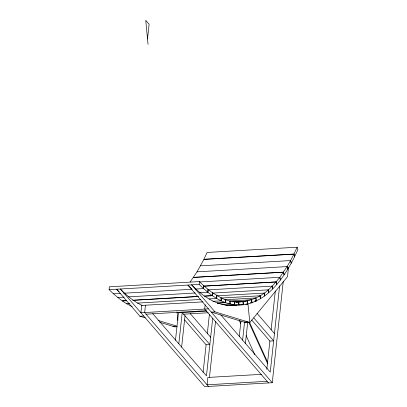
<?xml version="1.0" encoding="UTF-8"?>
<svg xmlns="http://www.w3.org/2000/svg" width="407" height="407" viewBox="0 0 407 407"><rect width="100%" height="100%" fill="white"/><g stroke="black" fill="none" stroke-linecap="round" stroke-linejoin="round"><path stroke-width="0.61" d="M232.458 301.806L234.376 301.694L234.442 304.701L230.072 303.937L229.986 300.931L230.006 303.922L225.626 302.635L225.59 299.638L225.564 302.615L221.179 300.849L221.189 297.863L212.413 292.755L212.312 295.686L216.677 298.489L216.778 295.558L216.738 298.524L221.118 300.819L221.174 297.858C238.451 306.807 259.625 299.984 272.156 286.152L272.629 289.026L268.681 292.709L268.208 289.835L212.383 293.096M212.24 295.64L207.901 292.267L208.058 289.367L203.724 285.714L203.541 288.594L207.865 292.236L208.048 289.362L212.398 292.74L212.24 295.64L204.629 296.082M109.107 289.652L109.335 286.818L199.389 281.578L203.678 285.729L203.449 288.563L199.16 284.407L109.107 289.652L113.39 293.803L120.462 293.427M199.16 284.407L199.389 281.578M147.522 38.965L149.12 24.257L145.747 20.35L148.031 44.292M141.702 305.418L140.903 312.774L208.445 308.842M145.452 305.204L144.653 312.556L208.47 386.431M175.468 340.288L178.454 312.785L206.858 311.136M178.815 343.823L182.209 312.566L209.849 344.566L206.1 344.785L184.58 319.877M181.624 347.079L185.022 315.822M205.159 304.772L204.69 309.061L268.508 382.936M203.108 372.288L206.1 344.785M207.305 333.669L209.422 314.214M212.698 318.366L206.456 375.824L152.671 313.558M209.473 377.192L215.552 321.245M239.26 336.579L240.954 320.95M242.603 340.11L244.571 321.983M245.416 343.366L247.654 322.736M266.834 369.205L269.887 341.076L251.679 319.994M271.098 329.95L275.33 290.99M279.619 285.806L270.248 372.11L220.777 314.84M142.206 305.438A292.302 104.899 86.7 0 1 120.36 288.995L204.716 386.65L272.258 382.717L283.236 281.654M288.512 267.445L287.5 276.724L249.827 322.492L246.077 322.71L211.258 312.098L215.008 311.879L249.827 322.492L247.934 303.81M293.925 254.049L297.156 247.212L207.097 252.452L203.866 259.29L293.925 254.049L294.668 256.532L297.893 249.695L297.156 247.212M190.135 282.015L197.034 271.851L203.871 259.396L293.925 254.156L294.632 256.705L291.285 263.126L290.578 260.572L293.925 254.156M287.103 266.59L290.562 260.592L291.239 263.212L287.774 269.205L287.103 266.59L197.034 271.851M279.828 277.284L287.088 266.61L287.724 269.292L284.147 274.837L283.516 272.161L193.457 277.401L283.501 272.176L284.101 274.908L280.423 280.016L279.828 277.284L199.903 281.949M276.043 281.939L279.812 277.299L280.372 280.087L276.597 284.722L276.043 281.939L203.739 286.146L276.027 281.954L276.546 284.783L272.69 288.965L272.166 286.136L276.027 281.954M254.965 300.997L256.232 300.926L260.394 298.758L260.048 295.787L220.726 298.077M250.712 302.783L251.979 302.711L256.186 300.946L255.876 297.965L224.796 299.771M245.767 304.121L247.67 304.009L251.923 302.732L251.653 299.73L230.092 300.987M230.611 305.448L243.305 304.731L247.598 304.024L247.385 301.012L234.066 301.791M200.509 265.837L290.578 260.572M123.631 293.243L192.124 289.255M195.299 289.072L203.541 288.594M208.099 289.881L272.166 286.136M113.487 293.834L117.806 297.476L124.186 297.135M128.592 296.851L195.218 293.004M199.618 292.714L207.901 292.267M126.623 300.62L122.181 300.88L117.842 297.507M132.962 300.249L198.285 296.449M126.694 300.671L122.253 300.931L126.618 303.729L129.853 303.581M133.033 300.3L198.357 296.5M204.701 296.128L212.312 295.686M216.595 295.874L264.179 293.091L264.616 295.996L268.63 292.755L268.193 289.85M137.398 303.103L200.885 299.45M209.066 298.931L216.738 298.524M141.209 305.469L202.961 301.857M212.871 301.297L221.179 300.849M217.323 303.098L225.564 302.615M217.379 303.118L225.626 302.635M235.556 302.136L238.741 301.953L238.914 304.965L243.244 304.736L243.071 301.724L236.096 302.131M254.914 301.017L256.186 300.946M221.764 304.405L230.072 303.937M250.651 302.803L251.923 302.732M225.564 305.219L234.503 304.711L238.858 304.965L238.726 301.953M146.062 314.184L206.1 310.689M119.124 291.758A292.302 104.899 86.7 0 1 116.611 289.214L139.962 316.249L143.712 316.03M183.613 314.194L208.262 312.759M172.909 326.292L176.663 326.073L158.089 320.411M244.205 322.141L247.96 321.922M177.284 326.714L174.781 326.862L159.732 322.273M269.887 341.076L273.641 340.857L253.775 317.862M261.737 374.313L207.86 377.452L207.061 384.803L267.099 381.308M139.962 316.249L145.355 317.892M131.125 306.089L132.219 306.532M126.679 303.77L131.059 306.059M257.112 313.441L274.44 333.501M215.008 311.879L191.656 284.844A292.302 104.899 86.7 0 0 236.843 305.138M272.258 382.717L187.902 285.063A292.302 104.899 86.7 0 0 191.682 288.817M190.15 313.487L210.648 337.215M249.491 322.258L267.796 362.617M248.87 322.364L267.699 363.873M239.321 320.584L240.629 323.468M246.118 335.577L254.751 354.599M264.158 293.101L264.55 296.042L260.449 298.723L260.063 295.782M255.886 297.955L256.232 300.926M251.668 299.725L251.979 302.711M177.02 311.696L177.905 320.416M247.4 301.007L247.67 304.009M243.086 301.724L243.305 304.731M234.376 301.694L234.503 304.711"/></g></svg>
